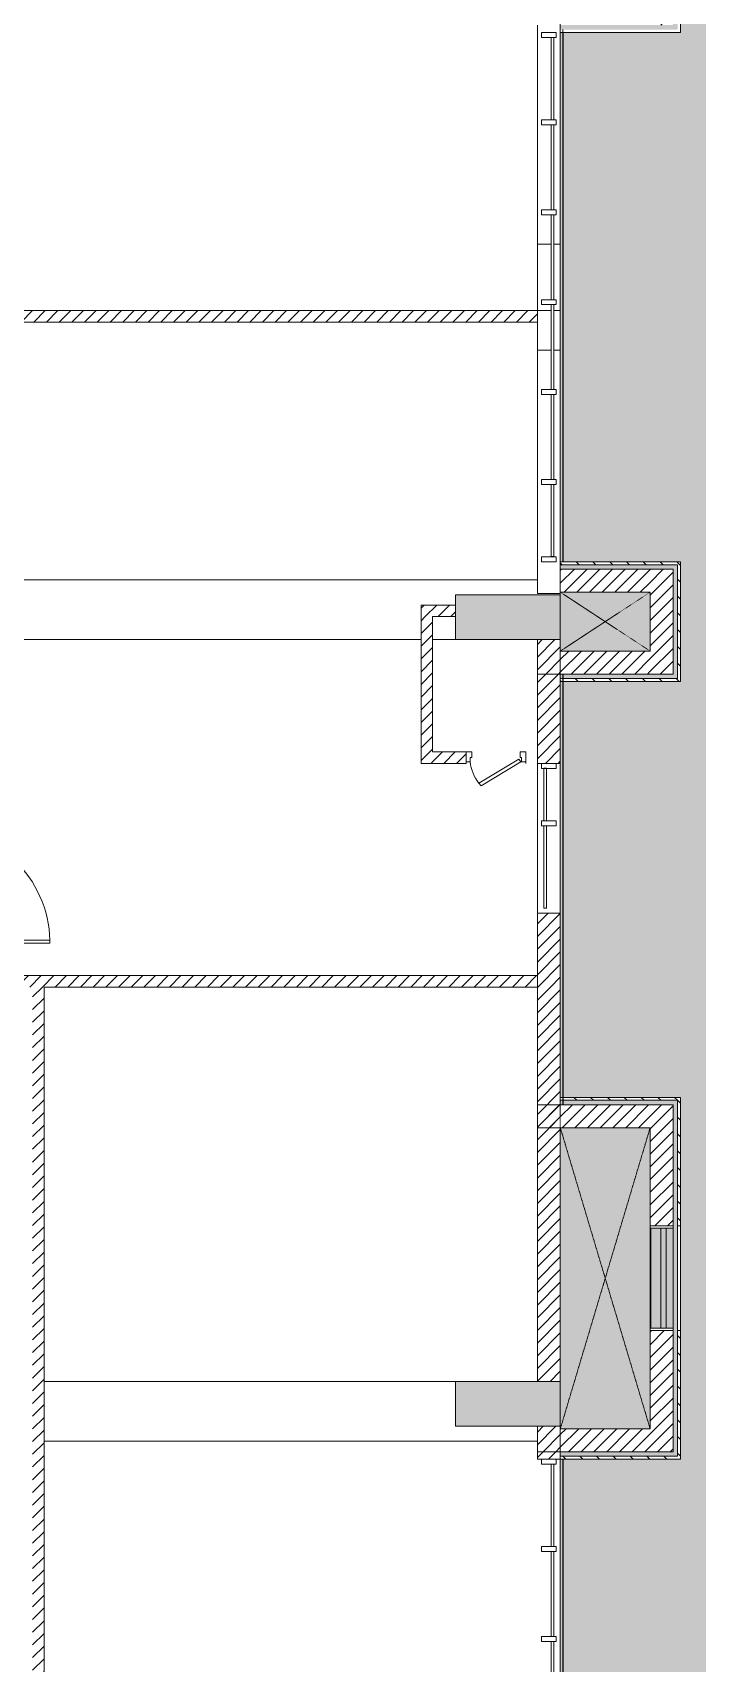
# Model space of a CAD drawing. Header units: millimetres. Extents: x -106145 to 154907, y -84585 to 152038.
# Drawn here: x 116101 to 122763, y 28220 to 44555 of the extents above; entities that cross this region are included whole.
import ezdxf

# ---------------------------------------------------------------- set-up
doc = ezdxf.new("R2010")
doc.units = ezdxf.units.MM
doc.linetypes.add('Cut Out Line', pattern=[2, 1, -1])
doc.linetypes.add('Cut Out Line _2_', pattern=[2, 1, -1])
doc.layers.add('A-DETL', color=7, linetype='Continuous', lineweight=5, true_color=0x00a600)
for name, color, linetype, lineweight in [('A-DOOR', 7, 'Continuous', 5), ('A-DOOR-FRAM', 7, 'Continuous', 9), ('A-FLOR', 7, 'Continuous', 5), ('A-FLOR-PATT', 7, 'Continuous', 5), ('A-GLAZ', 7, 'Continuous', 5), ('A-GLAZ-CURT', 7, 'Continuous', 5), ('A-GLAZ-CWMG', 7, 'Continuous', 5), ('A-WALL', 7, 'Continuous', 5), ('A-WALL-PATT', 7, 'Continuous', 5), ('S-COLS', 7, 'Continuous', 5)]:
    doc.layers.add(name, color=color, linetype=linetype, lineweight=lineweight)
pattern_1 = [(45, (0, 0), (-63.63961, 63.63961), [])]
pattern_2 = [(315, (0, 0), (84.18955, 84.18955), [])]

# ---------------------------------------------------------------- blocks, each defined once
blk = doc.blocks.new('Structural Columns 4 - Structural Columns 4-3006467-Site Plan -MAIN')
at = {"layer": 'S-COLS', "color": 254, "true_color": 0xdddddd}
for p, q in [((121159, 39075), (115159, 39075)), ((121389, 38925), (121389, 38936)), ((115159, 38475), (119994, 38475)), ((120109, 38475), (120339, 38475)), ((120339, 31045), (116216, 31045)), ((116216, 30445), (121159, 30445))]:
    blk.add_line(p, q, dxfattribs=at)
blk = doc.blocks.new('Casework 5 - Casework 5-5782867-Site Plan -MAIN')
at = {"layer": 'A-GLAZ', "true_color": 0xeaeaea}
for points in [[(122289, 31578), (122296, 31578), (122296, 32578), (122289, 32578), (122289, 32183)], [(122296, 31578), (122395, 31578), (122395, 32578), (122296, 32578), (122296, 32183)], [(122395, 31578), (122449, 31578), (122449, 32578), (122395, 32578), (122395, 32183)], [(122449, 31578), (122519, 31578), (122519, 32578), (122449, 32578), (122449, 32183)]]:
    blk.add_hatch(color=254, dxfattribs=at).paths.add_polyline_path(points, flags=0)
at = {"layer": 'A-GLAZ', "color": 253, "true_color": 0xaaaaaa}
for p, q in [((122289, 32578), (122296, 32578)), ((122289, 31578), (122289, 32578)), ((122296, 32578), (122395, 32578)), ((122296, 31578), (122296, 32578)), ((122449, 32578), (122519, 32578)), ((122519, 32578), (122519, 31578)), ((122296, 31578), (122289, 31578)), ((122395, 31578), (122296, 31578)), ((122519, 31578), (122449, 31578))]:
    blk.add_line(p, q, dxfattribs=at)
at = {"layer": 'A-GLAZ', "color": 253, "lineweight": 18, "true_color": 0xaaaaaa}
for p, q in [((122395, 32578), (122449, 32578)), ((122395, 32578), (122395, 31578)), ((122449, 32578), (122449, 31578)), ((122449, 31578), (122395, 31578))]:
    blk.add_line(p, q, dxfattribs=at)
blk = doc.blocks.new('DC_SglFl-W-Int - FIRE 1_2 WALL OPENING_TYPE A-V18-Site Plan -MAIN')
at = {"layer": 'A-DOOR', "color": 254, "lineweight": 9, "true_color": 0xdddddd}
for p, q in [((547, 20), (547, 1174)), ((547, 1174), (577, 1174)), ((577, 1174), (577, 20)), ((577, 20), (547, 20))]:
    blk.add_line(p, q, dxfattribs=at)
at = {"layer": 'A-DOOR', "color": 254, "true_color": 0xdddddd}
blk.add_arc((577, 20), 1154, 91.4892, 181.4892, dxfattribs=at)
at = {"layer": 'A-DOOR-FRAM', "color": 254, "true_color": 0xdddddd}
for p, q in [((-600, -55), (-600, 20)), ((-600, 20), (-577, 20)), ((-577, -10), (-577, 20)), ((577, 20), (600, 20)), ((577, -10), (577, 20)), ((600, 20), (600, -55)), ((-547, -55), (-600, -55)), ((-577, -10), (-547, -10)), ((-547, -10), (-547, -55)), ((547, -10), (577, -10)), ((547, -55), (547, -10)), ((600, -55), (547, -55))]:
    blk.add_line(p, q, dxfattribs=at)
blk = doc.blocks.new('Single Panel Flush Door - SHD_0_6-3433329-Site Plan -MAIN')
at = {"layer": 'A-DOOR', "color": 254, "true_color": 0xdddddd}
for p, q in [((-250, 42), (149, 283)), ((170, 255), (-229, 14)), ((149, 283), (170, 255)), ((-229, 14), (-250, 42))]:
    blk.add_line(p, q, dxfattribs=at)
blk.add_arc((-135, 5), 394, 5.4054, 39.3002, dxfattribs=at)
at = {"layer": 'A-DOOR-FRAM', "color": 254, "true_color": 0xdddddd}
for p, q in [((-300, 42), (-300, -57)), ((-300, 42), (-257, 42)), ((-257, 42), (-257, -1)), ((257, 42), (300, 42)), ((257, -1), (257, 42)), ((300, -57), (300, 42)), ((-242, -57), (-300, -57)), ((-257, -1), (-242, -1)), ((-242, -1), (-242, -57)), ((242, -1), (257, -1)), ((242, -57), (242, -1)), ((300, -57), (242, -57))]:
    blk.add_line(p, q, dxfattribs=at)
blk = doc.blocks.new('System Panel - Glazed-15714935-Site Plan -MAIN')
at = {"layer": 'A-GLAZ-CURT', "color": 254, "lineweight": 9, "true_color": 0xdddddd}
for p, q in [((-413, 49), (413, 49)), ((-413, 24), (-413, 49)), ((413, 24), (-413, 24)), ((413, 24), (413, 49))]:
    blk.add_line(p, q, dxfattribs=at)
blk = doc.blocks.new('Rectangular Mullion - 50 x 150mm-15568153-Site Plan -MAIN')
at = {"layer": 'A-GLAZ-CWMG', "color": 254, "lineweight": 18, "true_color": 0xdddddd}
for p, q in [((0, 75), (-50, 75)), ((-50, 75), (-50, -75)), ((0, 75), (0, -75)), ((-50, -75), (0, -75))]:
    blk.add_line(p, q, dxfattribs=at)
blk = doc.blocks.new('System Panel - Glazed-15715367-Site Plan -MAIN')
at = {"layer": 'A-GLAZ-CURT', "color": 254, "lineweight": 9, "true_color": 0xdddddd}
for p, q in [((-425, 49.5), (425, 49.5)), ((-425, 24.5), (-425, 49.5)), ((425, 24.5), (-425, 24.5)), ((425, 24.5), (425, 49.5))]:
    blk.add_line(p, q, dxfattribs=at)
blk = doc.blocks.new('Rectangular Mullion - 50 x 150mm-15568150-Site Plan -MAIN')
at = {"layer": 'A-GLAZ-CWMG', "color": 254, "lineweight": 18, "true_color": 0xdddddd}
for p, q in [((25, 75), (-25, 75)), ((-25, 75), (-25, -75)), ((25, 75), (25, -75)), ((-25, -75), (25, -75))]:
    blk.add_line(p, q, dxfattribs=at)
blk = doc.blocks.new('Rectangular Mullion - 50 x 150mm-15568152-Site Plan -MAIN')
at = {"layer": 'A-GLAZ-CWMG', "color": 254, "lineweight": 18, "true_color": 0xdddddd}
for p, q in [((0, 75), (-50, 75)), ((-50, 75), (-50, -75)), ((0, 75), (0, -75)), ((-50, -75), (0, -75))]:
    blk.add_line(p, q, dxfattribs=at)
blk = doc.blocks.new('System Panel - Glazed-15716782-Site Plan -MAIN')
at = {"layer": 'A-GLAZ-CURT', "color": 254, "lineweight": 9, "true_color": 0xdddddd}
for p, q in [((-263, 50), (263, 50)), ((-263, 24), (-263, 50)), ((263, 24), (-263, 24)), ((263, 24), (263, 50))]:
    blk.add_line(p, q, dxfattribs=at)
blk = doc.blocks.new('System Panel - Glazed-15715380-Site Plan -MAIN')
at = {"layer": 'A-GLAZ-CURT', "color": 254, "lineweight": 9, "true_color": 0xdddddd}
for p, q in [((-362, 50), (362, 50)), ((-362, 25), (-362, 50)), ((362, 25), (-362, 25)), ((362, 25), (362, 50))]:
    blk.add_line(p, q, dxfattribs=at)
blk = doc.blocks.new('MM-HOSPITAL BLOCK-C_2022_11_01_Facade reworking_rvt-1-Site Plan -MAIN')
at = {"layer": 'A-WALL-PATT', "true_color": 0xaaaaaa}
h = blk.add_hatch(dxfattribs=at)
h.set_pattern_fill('FP_10', color=253, style=0, pattern_type=2)
h.set_pattern_definition(pattern_1)
h.paths.add_polyline_path([(122289, 16605), (122519, 16605), (122519, 18390), (122289, 18390), (122289, 16835)], flags=0)
h.paths.add_polyline_path([(122519, 23840), (122519, 24890), (122289, 24890), (122289, 23840)], flags=0)
h.paths.add_polyline_path([(122519, 30340), (122519, 31553), (122289, 31553), (122289, 30340)], flags=0)
h.paths.add_polyline_path([(122519, 32603), (122519, 33815), (122289, 33815), (122289, 32603)], flags=0)
h.paths.add_polyline_path([(122289, 38130), (122519, 38130), (122519, 39180), (122289, 39180), (122289, 38360)], flags=0)
h.paths.add_polyline_path([(122289, 44630), (122519, 44630), (122519, 45680), (122289, 45680), (122289, 44860)], flags=0)
h.paths.add_polyline_path([(122519, 51130), (122519, 52180), (122289, 52180), (122289, 51130)], flags=0)
h.paths.add_polyline_path([(122289, 57475), (122519, 57475), (122519, 60950), (122289, 60950), (122289, 57705)], flags=0)
h.paths.add_polyline_path([(122519, 67580), (122519, 68630), (122289, 68630), (122289, 67580)], flags=0)
h.paths.add_polyline_path([(122289, 73555), (122519, 73555), (122519, 74605), (122289, 74605), (122289, 73785)], flags=0)
h.paths.add_polyline_path([(122519, 81555), (122519, 82485), (122289, 82485), (122289, 81555)], flags=0)
h.paths.add_polyline_path([(122289, 83535), (122519, 83535), (122519, 85030), (122289, 85030), (122289, 83814)], flags=0)
h.paths.add_polyline_path([(122289, 91210), (122519, 91210), (122519, 91911), (122289, 91911), (122289, 91440)], flags=0)
h.paths.add_polyline_path([(122289, 92961), (122519, 92961), (122519, 98425), (122289, 98425), (122289, 93034)], flags=0)
h.paths.add_polyline_path([(122519, 101650), (122519, 102700), (122289, 102700), (122289, 101650)], flags=0)
h.paths.add_polyline_path([(122519, 108150), (122519, 109200), (122289, 109200), (122289, 108150)], flags=0)
h.paths.add_polyline_path([(122289, 114650), (122519, 114650), (122519, 115885), (122289, 115885), (122289, 114880)], flags=0)
h.paths.add_polyline_path([(122519, 116935), (122519, 118170), (122289, 118170), (122289, 116935)], flags=0)
h.paths.add_polyline_path([(122289, 121150), (122519, 121150), (122519, 122200), (122289, 122200), (122289, 121380)], flags=0)
h.paths.add_polyline_path([(122519, 129080), (122519, 130865), (122289, 130865), (122289, 129080)], flags=0)
h = blk.add_hatch(dxfattribs=at)
h.set_pattern_fill('FP_10', color=253, style=0, pattern_type=2)
h.set_pattern_definition(pattern_1)
h.paths.add_polyline_path([(121159, 41655), (121159, 41770), (106929, 41770), (106929, 41655), (120580, 41655)], flags=0)
at = {"layer": 'A-WALL-PATT', "true_color": 0xd4d4d4}
h = blk.add_hatch(dxfattribs=at)
h.set_pattern_fill('FP_16', color=254, style=0, pattern_type=2)
h.set_pattern_definition(pattern_2)
h.paths.add_polyline_path([(121389, 39225), (122564, 39225), (122564, 39255), (121389, 39255)], flags=0)
h = blk.add_hatch(dxfattribs=at)
h.set_pattern_fill('FP_16', color=254, style=0, pattern_type=2)
h.set_pattern_definition(pattern_2)
h.paths.add_polyline_path([(122594, 38085), (122594, 39255), (122564, 39255), (122564, 38085)], flags=0)
at = {"layer": 'A-WALL-PATT', "true_color": 0xaaaaaa}
h = blk.add_hatch(dxfattribs=at)
h.set_pattern_fill('FP_10', color=253, style=0, pattern_type=2)
h.set_pattern_definition(pattern_1)
h.paths.add_polyline_path([(122289, 38950), (122289, 39180), (121389, 39180), (121389, 38950)], flags=0)
h = blk.add_hatch(dxfattribs=at)
h.set_pattern_fill('FP_10', color=253, style=0, pattern_type=2)
h.set_pattern_definition(pattern_1)
h.paths.add_polyline_path([(119994, 38705), (120339, 38705), (120339, 38820), (119994, 38820)], flags=0)
h = blk.add_hatch(dxfattribs=at)
h.set_pattern_fill('FP_10', color=253, style=0, pattern_type=2)
h.set_pattern_definition(pattern_1)
h.paths.add_polyline_path([(120109, 37235), (120109, 38705), (119994, 38705), (119994, 37235)], flags=0)
h = blk.add_hatch(dxfattribs=at)
h.set_pattern_fill('FP_10', color=253, style=0, pattern_type=2)
h.set_pattern_definition(pattern_1)
h.paths.add_polyline_path([(121389, 38130), (121389, 38475), (121159, 38475), (121159, 38130)], flags=0)
h = blk.add_hatch(dxfattribs=at)
h.set_pattern_fill('FP_10', color=253, style=0, pattern_type=2)
h.set_pattern_definition(pattern_1)
h.paths.add_polyline_path([(122289, 38130), (122289, 38360), (121389, 38360), (121389, 38130)], flags=0)
h = blk.add_hatch(dxfattribs=at)
h.set_pattern_fill('FP_10', color=253, style=0, pattern_type=2)
h.set_pattern_definition(pattern_1)
h.paths.add_polyline_path([(121389, 34995), (121389, 35735), (121159, 35735), (121159, 34995)], flags=0)
h.paths.add_polyline_path([(121389, 37235), (121389, 38130), (121159, 38130), (121159, 37235)], flags=0)
at = {"layer": 'A-WALL-PATT', "true_color": 0xd4d4d4}
h = blk.add_hatch(dxfattribs=at)
h.set_pattern_fill('FP_16', color=254, style=0, pattern_type=2)
h.set_pattern_definition(pattern_2)
h.paths.add_polyline_path([(122594, 38055), (122594, 38085), (121389, 38085), (121389, 38055)], flags=0)
at = {"layer": 'A-WALL-PATT', "true_color": 0xaaaaaa}
h = blk.add_hatch(dxfattribs=at)
h.set_pattern_fill('FP_10', color=253, style=0, pattern_type=2)
h.set_pattern_definition(pattern_1)
h.paths.add_polyline_path([(120109, 37235), (120444, 37235), (120444, 37350), (120109, 37350)], flags=0)
h = blk.add_hatch(dxfattribs=at)
h.set_pattern_fill('FP_10', color=253, style=0, pattern_type=2)
h.set_pattern_definition(pattern_1)
h.paths.add_polyline_path([(121159, 34995), (121159, 35110), (115159, 35110), (115159, 34995), (120580, 34995)], flags=0)
h = blk.add_hatch(dxfattribs=at)
h.set_pattern_fill('FP_10', color=253, style=0, pattern_type=2)
h.set_pattern_definition(pattern_1)
h.paths.add_polyline_path([(116216, 26505), (116216, 34995), (116101, 34995), (116101, 26505)], flags=0)
h = blk.add_hatch(dxfattribs=at)
h.set_pattern_fill('FP_10', color=253, style=0, pattern_type=2)
h.set_pattern_definition(pattern_1)
h.paths.add_polyline_path([(121159, 31045), (121389, 31045), (121389, 34995), (121159, 34995), (121159, 32183)], flags=0)
h = blk.add_hatch(dxfattribs=at)
h.set_pattern_fill('FP_10', color=253, style=0, pattern_type=2)
h.set_pattern_definition(pattern_1)
h.paths.add_polyline_path([(121389, 33585), (121389, 33815), (121159, 33815), (121159, 33585)], flags=0)
at = {"layer": 'A-WALL-PATT', "true_color": 0xd4d4d4}
h = blk.add_hatch(dxfattribs=at)
h.set_pattern_fill('FP_16', color=254, style=0, pattern_type=2)
h.set_pattern_definition(pattern_2)
h.paths.add_polyline_path([(121630, 33860), (122564, 33860), (122564, 33890), (121389, 33890), (121389, 33860)], flags=0)
at = {"layer": 'A-WALL-PATT', "true_color": 0xaaaaaa}
h = blk.add_hatch(dxfattribs=at)
h.set_pattern_fill('FP_10', color=253, style=0, pattern_type=2)
h.set_pattern_definition(pattern_1)
h.paths.add_polyline_path([(121389, 33585), (122289, 33585), (122289, 33815), (121389, 33815)], flags=0)
at = {"layer": 'A-WALL-PATT', "true_color": 0xd4d4d4}
h = blk.add_hatch(dxfattribs=at)
h.set_pattern_fill('FP_16', color=254, style=0, pattern_type=2)
h.set_pattern_definition(pattern_2)
h.paths.add_polyline_path([(122594, 30295), (122594, 31553), (122564, 31553), (122564, 30295)], flags=0)
h.paths.add_polyline_path([(122564, 32603), (122594, 32603), (122594, 33890), (122564, 33890), (122564, 33105)], flags=0)
at = {"layer": 'A-WALL-PATT', "true_color": 0xaaaaaa}
h = blk.add_hatch(dxfattribs=at)
h.set_pattern_fill('FP_10', color=253, style=0, pattern_type=2)
h.set_pattern_definition(pattern_1)
h.paths.add_polyline_path([(121389, 30340), (121389, 30595), (121159, 30595), (121159, 30340)], flags=0)
h = blk.add_hatch(dxfattribs=at)
h.set_pattern_fill('FP_10', color=253, style=0, pattern_type=2)
h.set_pattern_definition(pattern_1)
h.paths.add_polyline_path([(121389, 30340), (122289, 30340), (122289, 30570), (121389, 30570)], flags=0)
h = blk.add_hatch(dxfattribs=at)
h.set_pattern_fill('FP_10', color=253, style=0, pattern_type=2)
h.set_pattern_definition(pattern_1)
h.paths.add_polyline_path([(121159, 30265), (121389, 30265), (121389, 30340), (121159, 30339), (121159, 30295)], flags=0)
at = {"layer": 'A-WALL-PATT', "true_color": 0xd4d4d4}
h = blk.add_hatch(dxfattribs=at)
h.set_pattern_fill('FP_16', color=254, style=0, pattern_type=2)
h.set_pattern_definition(pattern_2)
h.paths.add_polyline_path([(122594, 30265), (122594, 30295), (121389, 30295), (121389, 30265)], flags=0)
at = {"layer": 'S-COLS', "true_color": 0xd4d4d4}
for points in [[(120339, 38475), (121389, 38475), (121389, 38925), (120339, 38925)], [(120339, 30595), (121389, 30595), (121389, 31045), (120339, 31045)]]:
    blk.add_hatch(color=254, dxfattribs=at).paths.add_polyline_path(points, flags=0)
at = {"layer": 'A-DETL', "color": 254, "linetype": 'Cut Out Line', "true_color": 0xd4d4d4}
for p, q in [((122289, 38360), (121389, 38950)), ((122289, 38950), (121389, 38360)), ((121389, 30570), (122289, 33585)), ((122289, 30570), (121389, 33585))]:
    blk.add_line(p, q, dxfattribs=at)
at = {"layer": 'A-WALL', "color": 253, "lineweight": 18, "true_color": 0xaaaaaa}
for p, q in [((122594, 44555), (122594, 45755)), ((121414, 44585), (121414, 44555)), ((121414, 44555), (121414, 39255)), ((122564, 44555), (121419, 44555)), ((121419, 39255), (121419, 44555)), ((122564, 44555), (122594, 44555)), ((121389, 39255), (121414, 39255)), ((122564, 39225), (121389, 39225)), ((121419, 39255), (122564, 39255)), ((122594, 39255), (122564, 39255)), ((122564, 39225), (122564, 38085)), ((122594, 38085), (122594, 39255)), ((121389, 39180), (122289, 39180)), ((122519, 39180), (122289, 39180)), ((122519, 38130), (122519, 39180)), ((122289, 38950), (121389, 38950)), ((122289, 38950), (122289, 38360)), ((122289, 38360), (121389, 38360)), ((122289, 38130), (121389, 38130)), ((122564, 38085), (121389, 38085)), ((121414, 38130), (121414, 33820)), ((121419, 38130), (121414, 38130)), ((121419, 33820), (121419, 38130)), ((122289, 38130), (122519, 38130)), ((122594, 38055), (122594, 38085)), ((122594, 38055), (121389, 38055)), ((121389, 33890), (122564, 33890)), ((122564, 33860), (121389, 33860)), ((122289, 33815), (121389, 33815)), ((121414, 33820), (121419, 33820)), ((122519, 33815), (122289, 33815)), ((122519, 32603), (122519, 33815)), ((122594, 33890), (122564, 33890)), ((122564, 33860), (122564, 32603)), ((122594, 32603), (122594, 33890)), ((122289, 33585), (121389, 33585)), ((122289, 33585), (122289, 32603)), ((122289, 32603), (122519, 32603)), ((122564, 32603), (122594, 32603)), ((122519, 31553), (122289, 31553)), ((122289, 31553), (122289, 30570)), ((122519, 30340), (122519, 31553)), ((122594, 31553), (122564, 31553)), ((122564, 31553), (122564, 30295)), ((122594, 30295), (122594, 31553)), ((121389, 30570), (122289, 30570)), ((122289, 30340), (121389, 30340)), ((122564, 30295), (121389, 30295)), ((121389, 30265), (122594, 30265)), ((121414, 30265), (121414, 24965)), ((121419, 30265), (121414, 30265)), ((121419, 24965), (121419, 30265)), ((122289, 30340), (122519, 30340)), ((122594, 30265), (122594, 30295))]:
    blk.add_line(p, q, dxfattribs=at)
at = {"layer": 'A-WALL', "color": 254, "true_color": 0xdddddd}
for p, q in [((121159, 41770), (121159, 44630)), ((121389, 44555), (121389, 44585)), ((121389, 44555), (121389, 41770)), ((121159, 41770), (121159, 42435)), ((121159, 42435), (121298, 42435)), ((121323, 42435), (121389, 42435)), ((121389, 42435), (121389, 41375)), ((121159, 41770), (121298, 41770)), ((121159, 41375), (121159, 41655)), ((121323, 41770), (121389, 41770)), ((121159, 38936), (121159, 41375)), ((121159, 41375), (121298, 41375)), ((121298, 41375), (121159, 41375)), ((121323, 41375), (121389, 41375)), ((121389, 41375), (121323, 41375)), ((121389, 41375), (121389, 39255)), ((121389, 39225), (121389, 39180)), ((121159, 38936), (121389, 38936)), ((121389, 38950), (121389, 38936)), ((121389, 38130), (121159, 38130)), ((121389, 38130), (121159, 38130)), ((121159, 35735), (121159, 37235)), ((121389, 37235), (121389, 35735))]:
    blk.add_line(p, q, dxfattribs=at)
at = {"layer": 'A-WALL', "color": 253, "true_color": 0xaaaaaa}
for p, q in [((121414, 44555), (121389, 44555)), ((121419, 44555), (121414, 44555)), ((121414, 39255), (121419, 39255)), ((121414, 35735), (121414, 37235)), ((121414, 35735), (121414, 37235)), ((121414, 37235), (121419, 37235)), ((121414, 37235), (121419, 37235)), ((121419, 37235), (121419, 35735)), ((121419, 37235), (121419, 35735)), ((121419, 35735), (121414, 35735)), ((121419, 35735), (121414, 35735)), ((122289, 32578), (122289, 32603)), ((122519, 32603), (122519, 32578)), ((122564, 31553), (122564, 32603)), ((122594, 32603), (122594, 31553)), ((122289, 31553), (122289, 31578)), ((122519, 31578), (122519, 31553))]:
    blk.add_line(p, q, dxfattribs=at)
at = {"layer": 'A-WALL', "color": 254, "lineweight": 18, "true_color": 0xdddddd}
for p, q in [((121159, 41770), (110009, 41770)), ((115159, 41655), (121159, 41655)), ((121159, 41655), (121159, 41770)), ((121389, 39255), (121389, 39225)), ((121389, 39180), (121389, 38950)), ((120339, 38820), (119994, 38820)), ((119994, 38820), (119994, 38705)), ((120339, 38820), (120339, 38705)), ((119994, 38705), (119994, 37235)), ((120109, 38705), (120339, 38705)), ((120109, 37350), (120109, 38705)), ((121159, 38475), (121159, 38130)), ((121389, 38475), (121159, 38475)), ((121389, 38360), (121389, 38475)), ((121389, 38130), (121389, 38360)), ((121159, 38130), (121159, 37235)), ((121389, 38085), (121389, 38130)), ((121389, 38055), (121389, 38085)), ((121389, 37235), (121389, 38055)), ((120444, 37350), (120109, 37350)), ((120444, 37235), (120444, 37350)), ((121045, 37350), (121044, 37350)), ((121044, 37235), (121044, 37350)), ((121045, 37235), (121045, 37350)), ((120109, 37235), (119994, 37235)), ((120109, 37235), (120444, 37235)), ((121044, 37235), (121045, 37235)), ((121389, 37235), (121159, 37235)), ((121159, 35735), (121159, 34995)), ((121389, 35735), (121159, 35735)), ((121389, 34995), (121389, 35735)), ((121159, 35110), (115159, 35110)), ((116216, 26505), (116216, 34995)), ((116216, 34995), (121159, 34995)), ((121159, 34995), (121159, 35110)), ((121159, 34995), (121159, 31045)), ((121389, 33890), (121389, 34995)), ((121159, 33815), (121389, 33815)), ((121159, 33815), (121159, 33585)), ((121389, 33890), (121389, 33860)), ((121389, 33815), (121389, 33860)), ((121159, 33585), (121389, 33585)), ((121389, 31045), (121389, 33585)), ((121389, 31045), (121159, 31045)), ((121159, 30595), (121159, 30340)), ((121389, 30595), (121159, 30595)), ((121389, 30570), (121389, 30595)), ((121389, 30570), (121389, 30340)), ((121389, 30340), (121159, 30340)), ((121159, 30340), (121159, 30265)), ((121389, 30340), (121159, 30340)), ((121389, 30265), (121159, 30265)), ((121389, 30295), (121389, 30340)), ((121389, 30265), (121389, 30295))]:
    blk.add_line(p, q, dxfattribs=at)
at = {"layer": 'S-COLS', "color": 254, "true_color": 0xdddddd}
for p, q in [((120339, 38475), (120339, 38925)), ((120339, 38925), (121389, 38925)), ((121389, 38475), (121389, 38925)), ((121389, 38475), (120339, 38475)), ((120339, 30595), (120339, 31045)), ((120339, 31045), (121389, 31045)), ((121389, 30595), (121389, 31045)), ((121389, 30595), (120339, 30595))]:
    blk.add_line(p, q, dxfattribs=at)
at = {"color": 253, "lineweight": 5, "true_color": 0xaaaaaa}
for name in ['Structural Columns 4 - Structural Columns 4-3006467-Site Plan -MAIN', 'Casework 5 - Casework 5-5782867-Site Plan -MAIN']:
    blk.add_blockref(name, (0, 0), dxfattribs=at)
for name, p, rotation in [('Rectangular Mullion - 50 x 150mm-15568153-Site Plan -MAIN', (121274, 44555), 89.99999999999982), ('System Panel - Glazed-15714935-Site Plan -MAIN', (121274, 44093), 270), ('System Panel - Glazed-15715367-Site Plan -MAIN', (121274, 43205), 270), ('System Panel - Glazed-15715367-Site Plan -MAIN', (121274, 42305), 270), ('System Panel - Glazed-15715367-Site Plan -MAIN', (121274, 41405), 270), ('System Panel - Glazed-15715367-Site Plan -MAIN', (121274, 40505), 270), ('System Panel - Glazed-15715380-Site Plan -MAIN', (121274, 39668), 270), ('Single Panel Flush Door - SHD_0_6-3433329-Site Plan -MAIN', (120744, 37293), 180), ('System Panel - Glazed-15716782-Site Plan -MAIN', (121274, 36923), 90), ('DC_SglFl-W-Int - FIRE 1_2 WALL OPENING_TYPE A-V18-Site Plan -MAIN', (115101, 36010), 269.9999999999995), ('System Panel - Glazed-15714935-Site Plan -MAIN', (121274, 36198), 90), ('Rectangular Mullion - 50 x 150mm-15568153-Site Plan -MAIN', (121274, 30265), 90), ('System Panel - Glazed-15714935-Site Plan -MAIN', (121274, 29803), 270), ('System Panel - Glazed-15715367-Site Plan -MAIN', (121274, 28915), 270), ('System Panel - Glazed-15715367-Site Plan -MAIN', (121274, 28015), 270)]:
    blk.add_blockref(name, p, dxfattribs=dict(at, rotation=rotation))
at = {"color": 253, "lineweight": 5, "true_color": 0xaaaaaa, "extrusion": (0, 0, -1)}
for name, p, rotation in [('Rectangular Mullion - 50 x 150mm-15568150-Site Plan -MAIN', (-121274, 43655), 270), ('Rectangular Mullion - 50 x 150mm-15568150-Site Plan -MAIN', (-121274, 42755), 270), ('Rectangular Mullion - 50 x 150mm-15568150-Site Plan -MAIN', (-121274, 41855), 270), ('Rectangular Mullion - 50 x 150mm-15568150-Site Plan -MAIN', (-121274, 40955), 270), ('Rectangular Mullion - 50 x 150mm-15568150-Site Plan -MAIN', (-121274, 40055), 270), ('Rectangular Mullion - 50 x 150mm-15568152-Site Plan -MAIN', (-121274, 39255), 270), ('Rectangular Mullion - 50 x 150mm-15568152-Site Plan -MAIN', (-121274, 37235), 90), ('Rectangular Mullion - 50 x 150mm-15568150-Site Plan -MAIN', (-121274, 36635), 90), ('Rectangular Mullion - 50 x 150mm-15568150-Site Plan -MAIN', (-121274, 29365), 270), ('Rectangular Mullion - 50 x 150mm-15568150-Site Plan -MAIN', (-121274, 28465), 270)]:
    blk.add_blockref(name, p, dxfattribs=dict(at, rotation=rotation))

msp = doc.modelspace()

# ---------------------------------------------------------------- hatches: boundary and pattern name
at = {"layer": 'A-FLOR-PATT', "true_color": 0x808080}
h = msp.add_hatch(dxfattribs=at)
h.set_pattern_fill('FP_4', color=8, style=0, pattern_type=2)
h.set_pattern_definition([(0, (0, 0), (1219.2, 304.8), [100.584, -813.816, 100.584, -813.816, -4876.8]), (0, (0, 0), (1219.2, 304.8), [-1828.8, 100.584, -1728.216, 100.584, -813.816, -2133.6]), (0, (0, 0), (1219.2, 304.8), [-4572, 100.584, -509.016, 100.584, -1423.416]), (120, (457.2, 152.4), (-873.56454, 903.45817), [100.584, -813.816, 100.584, -813.816, -4876.8]), (120, (457.2, 152.4), (-873.56454, 903.45817), [-1828.8, 100.584, -1728.216, 100.584, -813.816, -2133.6]), (120, (457.2, 152.4), (-873.56454, 903.45817), [-4572, 100.584, -509.016, 100.584, -1423.416]), (240, (609.6, 762), (-345.63546, -1208.25817), [100.584, -813.816, 100.584, -813.816, -4876.8]), (240, (609.6, 762), (-345.63546, -1208.25817), [-1828.8, 100.584, -1728.216, 100.584, -813.816, -2133.6]), (240, (609.6, 762), (-345.63546, -1208.25817), [-4572, 100.584, -509.016, 100.584, -1423.416])])
h.paths.add_polyline_path([(120976.44, -5540.95), (130530.13, -25.13), (141506.23, 64566.56), (148425.19, 77286.56), (145818.87, 107785.95), (142128.14, 143003.41), (140701.04, 143003.41), (140407.96, 142997.07), (140115.4, 142978.1), (139823.86, 142946.52), (139483.19, 142892.47), (139245.91, 142845.76), (138960.52, 142776.72), (138678.17, 142695.35), (138390.64, 142598.44), (138072.64, 142473.65), (137854.36, 142378.51), (137589.11, 142249.12), (137329.32, 142108.09), (137075.44, 141955.61), (136827.91, 141791.84), (136587.18, 141616.97), (136332.6, 141413.11), (136127.77, 141234.6), (135909.9, 141027.42), (135700.43, 140809.75), (135551.77, 140644.7), (135365.81, 140419.49), (135189.69, 140186.5), (135023.73, 139946.17), (134868.25, 139698.93), (134723.53, 139445.24), (134565.72, 139133.32), (134466.18, 138917.39), (134354.56, 138644.85), (134254.94, 138368.04), (134167.45, 138087.43), (134092.22, 137803.52), (134029.35, 137516.8), (133978.93, 137227.77), (133941.03, 136936.95), (133915.72, 136644.85), (133903.02, 136351.97), (133902.95, 136058.82), (133915.52, 135765.94), (133943.24, 135445.4), (134842.96, 126881.53), (135189.06, 124968.58), (135446.38, 123480.79), (135692.08, 121996.12), (135926.14, 120515.42), (136148.56, 119039.7), (136359.31, 117570.16), (136558.39, 116108.26), (136757.32, 114560.45), (136996.29, 112554.47), (137122.61, 111437.54), (137324.17, 109499.66), (137403.42, 108690.82), (137471.05, 107971.36), (137545.95, 107142.57), (137602.63, 106489.99), (137673.34, 105635.88), (137747.27, 104710.63), (137876.79, 102898.95), (137945.75, 101854.47), (138064.27, 99795.56), (138128.27, 98569.74), (138159.03, 98012.02), (138239.7, 96859.47), (138313.99, 95957.18), (138400.64, 95039.25), (138532.99, 93833.41), (138650.68, 92878.32), (138777.08, 91947.24), (138914.86, 91017.89), (139064, 90090.42), (139224.46, 89165), (139396.2, 88241.8), (139588.48, 87277.32), (139984.04, 85409.8), (140137.49, 84629.34), (140288.24, 83800.93), (140427.21, 82970.46), (140577.76, 81970.46), (140669.75, 81303.97), (140773.26, 80468.29), (140864.9, 79631.22), (140944.65, 78792.92), (141012.5, 77953.56), (141068.44, 77113.32), (141114.93, 76209.88), (141141.89, 75532.56), (141164.56, 74594.61), (141173.08, 73859.03), (141170.96, 73022.09), (141153.28, 72062.82), (141123.88, 71182.67), (141085.34, 70369.12), (141033.28, 69523.75), (140969.51, 68683.2), (140893.31, 67838.83), (140805.72, 67001.26), (140705.88, 66162.21), (140621.58, 65514.75), (131056.73, 9227.92), (130970, 8753.67), (130854.96, 8211.93), (130760.96, 7812.46), (130638.5, 7345.1), (130502.04, 6873.74), (130340.47, 6367.97), (130193.3, 5942.49), (130021.25, 5483.24), (129837.58, 5028.63), (129617.07, 4524.01), (129435.9, 4134.58), (129218.18, 3695.73), (128981.22, 3247.97), (128749.8, 2835.86), (128499.48, 2415.42), (128238.66, 2001.67), (127967.52, 1594.91), (127686.27, 1195.39), (127395.12, 803.38), (127094.31, 419.16), (126784.05, 42.97), (126464.6, -324.93), (126136.21, -684.31), (125826.07, -1007.88), (125518.61, -1314.53), (125165.74, -1649.29), (124780.44, -1995.78), (124434.12, -2292.31), (124055.85, -2600.05), (123732.44, -2851.84), (123275.66, -3186.81), (122874.26, -3465.37), (122465.68, -3733.77), (122050.19, -3991.81), (121628.08, -4240.95), (120576.44, -4848.11), (120579.65, -4853.68)], flags=0)
h.paths.add_polyline_path([(110420.81, 12064.12), (120658.75, 17598.45), (120658.75, 17735.05), (113628.75, 17735.05), (113628.75, 16605.05), (110498.75, 16605.05), (110498.75, 17735.05), (110453.75, 17735.05), (110453.75, 16560.05), (113703.75, 16560.05), (113703.75, 16530.05), (110423.75, 16530.05), (110423.75, 17735.05), (107146.69, 17735.05), (110327.72, 12225.35)], flags=0)
h.paths.add_polyline_path([(110728.75, 16835.05), (113398.75, 16835.05), (113398.75, 17735.05), (110728.75, 17735.05), (110728.75, 17430.05)], flags=0)
h.paths.add_polyline_path([(120688.75, 17614.66), (120911.45, 17735.05), (120688.75, 17735.05)], flags=0)
h.paths.add_polyline_path([(121388.75, 17992.48), (121534.83, 18160.05), (121388.75, 18160.05)], flags=0)
h.paths.add_polyline_path([(121627.66, 18390.05), (121706.7, 18390.05), (121737.54, 18435.05), (121388.75, 18435.05), (121388.75, 18390.05), (121491.21, 18390.05)], flags=0)
h.paths.add_polyline_path([(121418.75, 18465.05), (121758.95, 18466.29), (121795.89, 18524.76), (121900.98, 18704.57), (121990.8, 18880.54), (122077.55, 19079.67), (122137.84, 19239.03), (123174.55, 24922.04), (128753.85, 57773.23), (128760.04, 57843.99), (128757, 57968.2), (128742.54, 58074.01), (128716.88, 58177.67), (128680.32, 58277.99), (128633.28, 58373.83), (128576.3, 58464.1), (128510.04, 58547.77), (128435.27, 58623.88), (128352.87, 58691.56), (128263.84, 58750.05), (122593.75, 58750.05), (122593.75, 57400.05), (121388.75, 57399.27), (121388.75, 52255.05), (122593.75, 52255.05), (122593.75, 51055.05), (121388.75, 51054.27), (121388.75, 45755.05), (122593.75, 45755.05), (122593.75, 44555.05), (121388.75, 44555.05), (121388.75, 39255.05), (122593.75, 39255.05), (122593.75, 38055.05), (121388.75, 38055.05), (121388.75, 33890.05), (122593.75, 33890.05), (122593.75, 30265.05), (121388.75, 30265.05), (121388.75, 24965.05), (122593.75, 24965.05), (122593.75, 23765.05), (121388.75, 23765.05), (121388.75, 18465.05), (121413.75, 18465.05)], flags=0)
h.paths.add_polyline_path([(122288.75, 23795.05), (122563.75, 23795.05), (122563.75, 24935.05), (121388.75, 24935.05), (121388.75, 24890.05), (122518.75, 24890.05), (122518.75, 23840.05), (121388.75, 23840.05), (121388.75, 23795.05), (121629.85, 23795.05)], flags=0)
h.paths.add_polyline_path([(121698.75, 24070.05), (122288.75, 24070.05), (122288.75, 24660.05), (121388.75, 24660.05), (121388.75, 24070.05), (121629.85, 24070.05)], flags=0)
h.paths.add_polyline_path([(121388.75, 30295.05), (122563.75, 30295.05), (122563.75, 33860.05), (121388.75, 33860.05), (121388.75, 33815.05), (122518.75, 33815.05), (122518.75, 30340.05), (121388.75, 30339.49)], flags=0)
h.paths.add_polyline_path([(121388.75, 30570.05), (122288.75, 30570.05), (122288.75, 33585.05), (121388.75, 33585.05), (121388.75, 30595.05)], flags=0)
h.paths.add_polyline_path([(122479.67, 38085.05), (122563.75, 38085.05), (122563.75, 39225.05), (121388.75, 39225.05), (121388.75, 39180.05), (122518.75, 39180.05), (122518.75, 38130.05), (121388.75, 38130.05), (121388.75, 38085.05), (122288.75, 38085.05)], flags=0)
h.paths.add_polyline_path([(121388.75, 38360.05), (122288.75, 38360.05), (122288.75, 38950.05), (121388.75, 38950.05), (121388.75, 38475.05)], flags=0)
h.paths.add_polyline_path([(121418.75, 44585.05), (122563.75, 44585.05), (122563.75, 45725.05), (121388.75, 45725.05), (121388.75, 45680.05), (122518.75, 45680.05), (122518.75, 44630.05), (121388.75, 44630.05), (121388.75, 44585.05), (121413.75, 44585.05)], flags=0)
h.paths.add_polyline_path([(121388.75, 44860.05), (122288.75, 44860.05), (122288.75, 45450.05), (121388.75, 45450.05), (121388.75, 44930.05)], flags=0)
h.paths.add_polyline_path([(121793.39, 51085.05), (122563.75, 51085.05), (122563.75, 52225.05), (121388.75, 52225.05), (121388.75, 52180.05), (122518.75, 52180.05), (122518.75, 51130.05), (121388.75, 51130.05), (121388.75, 51085.05), (121418.75, 51085.05)], flags=0)
h.paths.add_polyline_path([(121388.75, 51360.05), (122288.75, 51360.05), (122288.75, 51950.05), (121388.75, 51950.05), (121388.75, 51785.05)], flags=0)
h.paths.add_polyline_path([(121418.75, 57430.05), (122563.75, 57430.05), (122563.75, 58750.05), (122518.75, 58750.05), (122518.75, 57475.05), (121388.75, 57475.05), (121388.75, 57430.05), (121413.75, 57430.05)], flags=0)
h.paths.add_polyline_path([(122288.75, 57705.05), (122288.75, 58750.05), (121388.75, 58750.05), (121388.75, 57705.05), (122268.43, 57705.05)], flags=0)
h.paths.add_polyline_path([(124406.99, 83755.09), (124407.23, 83755.09), (124407.6, 83784.09), (124413.6, 83784.02), (124414.09, 83755.09), (126807.96, 83755.09), (126917.13, 83761.07), (127025, 83778.93), (127145.09, 83814.43), (127231.69, 83849.3), (127328.05, 83900.98), (127418.19, 83962.87), (127501.03, 84034.22), (127575.59, 84114.2), (127640.97, 84201.83), (127696.39, 84296.08), (127741.19, 84395.82), (127774.83, 84499.85), (127799.77, 84637.2), (127807.9, 84736.41), (127854.75, 86078), (127890.33, 87440.58), (127913.92, 88803.42), (127925.51, 90166.41), (127925.03, 91538.75), (127910.17, 93034.24), (127887.13, 94299.73), (127849.73, 95679.86), (127800.03, 97059.61), (127738.03, 98438.88), (127663.74, 99817.56), (127577.16, 101195.54), (127478.31, 102572.72), (127367.17, 103948.99), (127243.78, 105324.23), (127108.12, 106698.35), (126960.22, 108071.24), (126800.09, 109442.8), (126627.72, 110812.9), (126443.15, 112181.46), (126246.37, 113548.37), (126037.41, 114913.51), (125816.28, 116276.78), (125582.99, 117638.08), (125365.2, 118849.73), (125080.02, 120354.35), (124780.44, 121868.47), (123036.7, 130568.31), (123016.08, 130641.67), (122984.54, 130711.05), (122942.83, 130774.82), (122887.07, 130835.49), (122832.98, 130879.81), (122767.38, 130918.6), (122680.04, 130950.83), (122622.43, 130964.25), (122518.75, 130970.05), (108948.73, 130970.05), (108948.73, 130865.05), (110478.75, 130865.05), (110478.75, 130940.05), (113703.75, 130940.05), (113703.75, 130865.05), (114858.75, 130865.05), (114858.75, 129765.05), (120658.75, 129765.05), (120658.75, 130940.05), (122593.75, 130936.98), (122593.75, 129005.05), (121388.75, 129005.05), (121388.75, 122275.05), (122593.75, 122275.05), (122593.75, 121075.05), (121388.75, 121075.05), (121388.75, 118245.05), (122593.75, 118245.05), (122593.75, 114575.05), (121388.75, 114575.05), (121388.75, 109275.05), (122593.75, 109275.05), (122593.75, 108075.05), (121388.75, 108075.05), (121388.75, 102775.05), (122593.75, 102775.05), (122593.75, 101575.05), (121388.75, 101575.05), (121388.75, 98500.05), (122593.75, 98500.05), (122593.75, 91135.05), (121388.75, 91135.05), (121388.75, 85105.05), (122593.75, 85105.05), (122593.75, 83755.09), (122680.04, 83755.09)], flags=0)
h.paths.add_polyline_path([(122563.75, 83755.09), (122563.75, 85075.05), (121388.75, 85075.05), (121388.75, 85030.05), (122518.75, 85030.05), (122518.75, 83755.09)], flags=0)
h.paths.add_polyline_path([(122288.75, 83755.09), (122288.75, 84800.05), (121388.75, 84800.05), (121388.75, 83755.09), (122154.96, 83755.09)], flags=0)
h.paths.add_polyline_path([(124413.6, 83784.2), (124407.6, 83784.28), (124410.99, 83887.08), (124414.94, 83887.03), (124413.69, 83790.59)], flags=0)
h.paths.add_polyline_path([(124415.22, 83909.04), (124409.22, 83909.11), (124410.99, 83974.58), (124416.07, 83974.51), (124415.35, 83918.73)], flags=0)
h.paths.add_polyline_path([(124415.96, 83987.08), (124410.24, 83987.15), (124410.99, 84028.75), (124416.78, 84028.67), (124416.07, 83987.08)], flags=0)
h.paths.add_polyline_path([(124416.84, 84033.42), (124410.84, 84033.49), (124411.58, 84090.75), (124414.26, 84098.96), (124417.69, 84098.92), (124416.99, 84045.15)], flags=0)
h.paths.add_polyline_path([(124417.69, 84119.89), (124411.96, 84119.97), (124414.26, 84197.63), (124418.97, 84197.57), (124417.96, 84119.89)], flags=0)
h.paths.add_polyline_path([(124418.98, 84198.37), (124412.98, 84198.45), (124414.26, 84244.59), (124419.58, 84244.52), (124419.13, 84210.38)], flags=0)
h.paths.add_polyline_path([(124420.26, 84297.4), (124414.26, 84297.48), (124417.58, 84340.86), (124420.82, 84340.82)], flags=0)
h.paths.add_polyline_path([(124421.27, 84375.19), (124415.27, 84375.27), (124417.58, 84431.55), (124422, 84431.49), (124421.35, 84381.28)], flags=0)
h.paths.add_polyline_path([(122154.46, 91165.05), (122563.75, 91165.05), (122563.75, 98470.05), (121388.75, 98470.05), (121388.75, 98425.05), (122518.75, 98425.05), (122518.75, 91210.05), (121388.75, 91210.05), (121388.75, 91165.05), (121418.75, 91165.05)], flags=0)
h.paths.add_polyline_path([(122288.75, 91440.05), (122288.75, 98195.05), (121388.75, 98195.05), (121388.75, 91440.05)], flags=0)
h.paths.add_polyline_path([(121418.75, 101605.05), (122563.75, 101605.05), (122563.75, 102745.05), (121388.75, 102745.05), (121388.75, 102700.05), (122518.75, 102700.05), (122518.75, 101650.05), (121388.75, 101647.05), (121388.75, 101605.05), (121413.75, 101605.05)], flags=0)
h.paths.add_polyline_path([(122288.75, 101880.05), (122288.75, 102470.05), (121388.75, 102470.05), (121388.75, 101880.05), (121698.75, 101880.05)], flags=0)
h.paths.add_polyline_path([(138673.77, 105200.72), (138658.5, 105486.47), (140231.81, 105570.54), (140247.08, 105284.79), (139175.75, 105227.54)], flags=0)
h.paths.add_polyline_path([(121413.75, 108105.05), (122563.75, 108105.05), (122563.75, 109245.05), (121388.75, 109245.05), (121388.75, 109221.05), (121403.75, 109221.05), (121403.75, 109200.05), (122518.75, 109200.05), (122518.75, 108150.05), (121388.75, 108150.05), (121388.75, 108105.05)], flags=0)
h.paths.add_polyline_path([(122288.75, 108380.05), (122288.75, 108970.05), (121388.75, 108970.05), (121388.75, 108380.05), (121698.75, 108380.05)], flags=0)
h.paths.add_polyline_path([(121413.75, 114605.05), (122563.75, 114605.05), (122563.75, 118215.05), (121388.75, 118215.05), (121388.75, 118170.05), (122518.75, 118170.05), (122518.75, 114650.05), (121388.75, 114650.05), (121388.75, 114605.05)], flags=0)
h.paths.add_polyline_path([(122288.75, 114880.05), (122288.75, 117940.05), (121388.75, 117940.05), (121388.75, 114880.05)], flags=0)
h.paths.add_polyline_path([(122518.75, 121105.05), (122563.75, 121105.05), (122563.75, 122245.05), (121388.75, 122245.05), (121388.75, 122200.05), (122518.75, 122200.05), (122518.75, 121150.05), (121388.75, 121150.05), (121388.75, 121105.05), (122288.75, 121105.05)], flags=0)
h.paths.add_polyline_path([(121698.75, 121380.05), (122288.75, 121380.05), (122288.75, 121970.05), (121388.75, 121970.05), (121388.75, 121380.05)], flags=0)
h.paths.add_polyline_path([(121418.75, 129035.05), (122563.75, 129035.05), (122563.75, 130910.05), (120688.75, 130910.05), (120688.75, 129735.05), (120733.75, 129735.05), (120733.75, 130865.03), (122518.75, 130865.03), (122518.75, 129080.05), (121388.75, 129080.05), (121388.75, 129035.05), (121413.75, 129035.05)], flags=0)
h.paths.add_polyline_path([(121542.56, 129310.05), (122288.75, 129310.05), (122288.75, 130405.03), (120963.75, 130405.03), (120963.75, 129735.05), (121388.75, 129735.05), (121388.75, 129310.05), (121534.14, 129310.05)], flags=0)
h.paths.add_polyline_path([(113398.75, 129735.05), (113398.75, 130635.03), (110783.75, 130635.03), (110783.75, 129735.05), (112178.08, 129735.05)], flags=0)
h.paths.add_polyline_path([(110553.75, 129735.05), (110553.75, 130635.05), (110508.75, 130635.03), (110508.75, 129735.05)], flags=0)
h.paths.add_polyline_path([(113703.75, 129765.05), (114628.75, 129765.05), (114628.75, 130635.05), (113703.75, 130635.03), (113703.75, 129774.83)], flags=0)
h.paths.add_polyline_path([(109178.73, 129765.05), (110478.75, 129765.05), (110478.75, 130635.05), (109178.73, 130635.05), (109178.73, 129913.51)], flags=0)
h.paths.add_polyline_path([(113673.75, 129765.05), (113673.75, 130635.05), (113628.75, 130635.03), (113628.75, 129765.05)], flags=0)
h.paths.add_polyline_path([(113673.75, 130865.05), (113673.75, 130910.05), (110508.75, 130910.03), (110508.75, 130865.05), (113628.77, 130865.05)], flags=0)

# ---------------------------------------------------------------- linework, layer by layer
at = {"layer": 'A-DETL', "color": 8, "linetype": 'Cut Out Line _2_', "true_color": 0x808080}
msp.add_line((121388.75, 17735.05), (121388.75, 129735.05), dxfattribs=at)
at = {"layer": 'A-FLOR', "color": 254, "true_color": 0xd1d7c1}
for p, q in [((121388.75, 42435.05), (121388.75, 44555.05)), ((121388.75, 39255.05), (121388.75, 41770.05)), ((121388.75, 39180.05), (121388.75, 39225.05))]:
    msp.add_line(p, q, dxfattribs=at)
at = {"layer": 'A-FLOR', "color": 63, "true_color": 0xb2c780}
for p, q in [((121388.75, 38475.05), (121388.75, 38950.05)), ((121388.75, 33890.05), (121388.75, 37715.35))]:
    msp.add_line(p, q, dxfattribs=at)
at = {"layer": 'A-FLOR', "color": 254, "true_color": 0xdae1c7}
msp.add_line((121388.75, 33815.05), (121388.75, 33860.05), dxfattribs=at)
at = {"layer": 'A-FLOR', "color": 73, "true_color": 0xa3b675}
msp.add_line((121388.75, 30595.05), (121388.75, 33585.05), dxfattribs=at)
at = {"layer": 'A-FLOR', "color": 253, "true_color": 0x999999}
msp.add_line((121388.75, 30265.05), (121388.75, 26390.05), dxfattribs=at)

# ---------------------------------------------------------------- block references
at = {"lineweight": 5}
msp.add_blockref('MM-HOSPITAL BLOCK-C_2022_11_01_Facade reworking_rvt-1-Site Plan -MAIN', (0, 0), dxfattribs=at)

doc.saveas('drawing.dxf')
